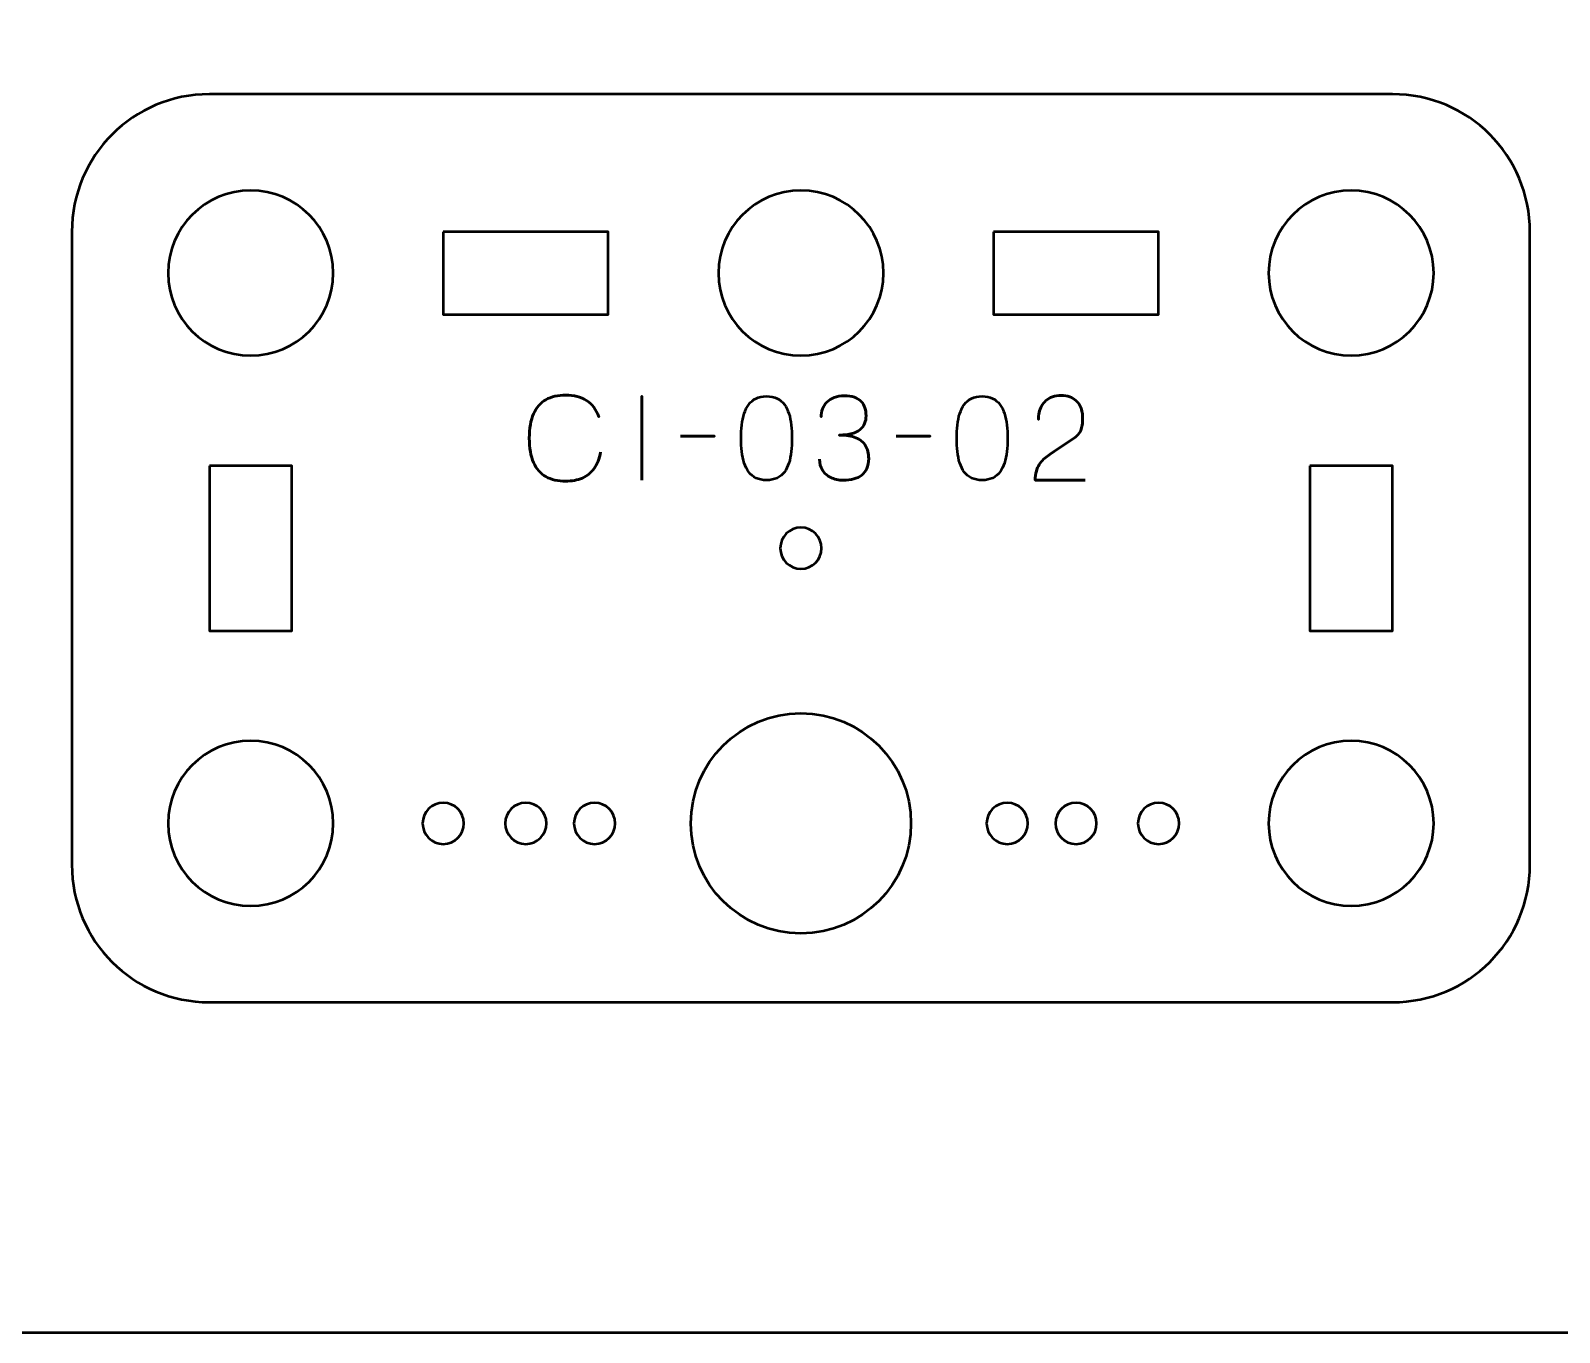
# Model space of a CAD drawing. Header units: centimetres. Extents: x -21 to 0, y -29.7 to 0.
# Drawn here: x -11.5 to -5.94, y -29.7 to -24.97 of the extents above; entities that cross this region are included whole.
import ezdxf

# ---------------------------------------------------------------- set-up
doc = ezdxf.new("R2010")
doc.units = ezdxf.units.CM
doc.header["$MEASUREMENT"] = 0
doc.layers.add('Layer 1', color=7, linetype='Continuous')

msp = doc.modelspace()

# ---------------------------------------------------------------- linework, layer by layer
at = {"layer": 'Layer 1', "color": 250, "lineweight": 53}
msp.add_ellipse((-8.7, -27.85), major_axis=(0, 0.4), ratio=1, dxfattribs=at)
at = {"layer": 'Layer 1', "color": 22, "lineweight": 53}
msp.add_open_spline([(-21.00003, -29.19995), (-21.00003, -29.19995), (-21.00003, -0.49992), (-21.00003, -0.49992), (-21.00003, -0.49992), (-21.00003, -0.22295), (-20.77694, 0.00004), (-20.49994, 0.00004), (-20.49994, 0.00004), (-20.49994, 0.00004), (-0.50008, 0.00004), (-0.50008, 0.00004), (-0.50008, 0.00004), (-0.22294, 0.00004), (0.00002, -0.22295), (0.00002, -0.49992), (0.00002, -0.49992), (0.00002, -0.49992), (0.00002, -29.19995), (0.00002, -29.19995), (0.00002, -29.19995), (0.00002, -29.47695), (-0.22294, -29.70004), (-0.50008, -29.70004), (-0.50008, -29.70004), (-0.50008, -29.70004), (-20.49994, -29.70004), (-20.49994, -29.70004), (-20.49994, -29.70004), (-20.77694, -29.70004), (-21.00003, -29.47695), (-21.00003, -29.19995)], degree=3, knots=[0, 0, 0, 0, 0.125, 0.125, 0.125, 0.125, 0.25, 0.25, 0.25, 0.25, 0.375, 0.375, 0.375, 0.375, 0.5, 0.5, 0.5, 0.5, 0.625, 0.625, 0.625, 0.625, 0.75, 0.75, 0.75, 0.75, 0.875, 0.875, 0.875, 0.875, 1, 1, 1, 1], dxfattribs=at)
at = {"layer": 'Layer 1', "color": 2, "lineweight": 53}
msp.add_open_spline([(-10.84994, -25.19997), (-10.84994, -25.19997), (-6.55007, -25.19997), (-6.55007, -25.19997), (-6.55007, -25.19997), (-6.27293, -25.19997), (-6.04997, -25.42306), (-6.04997, -25.70006), (-6.04997, -25.70006), (-6.04997, -25.70006), (-6.04997, -27.99993), (-6.04997, -27.99993), (-6.04997, -27.99993), (-6.04997, -28.27707), (-6.27293, -28.50003), (-6.55007, -28.50003), (-6.55007, -28.50003), (-6.55007, -28.50003), (-10.84994, -28.50003), (-10.84994, -28.50003), (-10.84994, -28.50003), (-11.12694, -28.50003), (-11.35003, -28.27707), (-11.35003, -27.99993), (-11.35003, -27.99993), (-11.35003, -27.99993), (-11.35003, -25.70006), (-11.35003, -25.70006), (-11.35003, -25.70006), (-11.35003, -25.42306), (-11.12694, -25.19997), (-10.84994, -25.19997)], degree=3, knots=[0, 0, 0, 0, 0.125, 0.125, 0.125, 0.125, 0.25, 0.25, 0.25, 0.25, 0.375, 0.375, 0.375, 0.375, 0.5, 0.5, 0.5, 0.5, 0.625, 0.625, 0.625, 0.625, 0.75, 0.75, 0.75, 0.75, 0.875, 0.875, 0.875, 0.875, 1, 1, 1, 1], dxfattribs=at)
at = {"layer": 'Layer 1', "lineweight": 53}
for points in [[(-10.4, -25.85), (-10.4, -26.01577), (-10.53423, -26.15), (-10.70001, -26.15), (-10.70001, -26.15), (-10.86567, -26.15), (-11.00001, -26.01577), (-11.00001, -25.85), (-11.00001, -25.85), (-11.00001, -25.68433), (-10.86567, -25.54999), (-10.70001, -25.54999), (-10.70001, -25.54999), (-10.53423, -25.54999), (-10.4, -25.68433), (-10.4, -25.85)], [(-8.39993, -25.85), (-8.39993, -26.01577), (-8.5343, -26.15), (-8.69993, -26.15), (-8.69993, -26.15), (-8.8657, -26.15), (-8.99993, -26.01577), (-8.99993, -25.85), (-8.99993, -25.85), (-8.99993, -25.68433), (-8.8657, -25.54999), (-8.69993, -25.54999), (-8.69993, -25.54999), (-8.5343, -25.54999), (-8.39993, -25.68433), (-8.39993, -25.85)], [(-6.4, -25.85), (-6.4, -26.01577), (-6.53433, -26.15), (-6.7, -26.15), (-6.7, -26.15), (-6.86563, -26.15), (-7, -26.01577), (-7, -25.85), (-7, -25.85), (-7, -25.68433), (-6.86563, -25.54999), (-6.7, -25.54999), (-6.7, -25.54999), (-6.53433, -25.54999), (-6.4, -25.68433), (-6.4, -25.85)], [(-9.99999, -25.70006), (-9.99999, -25.70006), (-9.39998, -25.70006), (-9.39998, -25.70006), (-9.39998, -25.70006), (-9.39998, -25.70006), (-9.39998, -26.00007), (-9.39998, -26.00007), (-9.39998, -26.00007), (-9.39998, -26.00007), (-9.99999, -26.00007), (-9.99999, -26.00007), (-9.99999, -26.00007), (-9.99999, -26.00007), (-9.99999, -25.70006), (-9.99999, -25.70006)], [(-8.00002, -25.70006), (-8.00002, -25.70006), (-7.40002, -25.70006), (-7.40002, -25.70006), (-7.40002, -25.70006), (-7.40002, -25.70006), (-7.40002, -26.00007), (-7.40002, -26.00007), (-7.40002, -26.00007), (-7.40002, -26.00007), (-8.00002, -26.00007), (-8.00002, -26.00007), (-8.00002, -26.00007), (-8.00002, -26.00007), (-8.00002, -25.70006), (-8.00002, -25.70006)], [(-10.84994, -26.55001), (-10.84994, -26.55001), (-10.54993, -26.55001), (-10.54993, -26.55001), (-10.54993, -26.55001), (-10.54993, -26.55001), (-10.54993, -27.15002), (-10.54993, -27.15002), (-10.54993, -27.15002), (-10.54993, -27.15002), (-10.84994, -27.15002), (-10.84994, -27.15002), (-10.84994, -27.15002), (-10.84994, -27.15002), (-10.84994, -26.55001), (-10.84994, -26.55001)], [(-6.85007, -26.55001), (-6.85007, -26.55001), (-6.55007, -26.55001), (-6.55007, -26.55001), (-6.55007, -26.55001), (-6.55007, -26.55001), (-6.55007, -27.15002), (-6.55007, -27.15002), (-6.55007, -27.15002), (-6.55007, -27.15002), (-6.85007, -27.15002), (-6.85007, -27.15002), (-6.85007, -27.15002), (-6.85007, -27.15002), (-6.85007, -26.55001), (-6.85007, -26.55001)], [(-10.4, -27.85007), (-10.4, -28.0157), (-10.53423, -28.15007), (-10.70001, -28.15007), (-10.70001, -28.15007), (-10.86567, -28.15007), (-11.00001, -28.0157), (-11.00001, -27.85007), (-11.00001, -27.85007), (-11.00001, -27.6843), (-10.86567, -27.55007), (-10.70001, -27.55007), (-10.70001, -27.55007), (-10.53423, -27.55007), (-10.4, -27.6843), (-10.4, -27.85007)], [(-6.4, -27.85007), (-6.4, -28.0157), (-6.53433, -28.15007), (-6.7, -28.15007), (-6.7, -28.15007), (-6.86563, -28.15007), (-7, -28.0157), (-7, -27.85007), (-7, -27.85007), (-7, -27.6843), (-6.86563, -27.55007), (-6.7, -27.55007), (-6.7, -27.55007), (-6.53433, -27.55007), (-6.4, -27.6843), (-6.4, -27.85007)]]:
    msp.add_open_spline(points, degree=3, knots=[0, 0, 0, 0, 0.25, 0.25, 0.25, 0.25, 0.5, 0.5, 0.5, 0.5, 0.75, 0.75, 0.75, 0.75, 1, 1, 1, 1], dxfattribs=at)
at = {"layer": 'Layer 1', "color": 30, "lineweight": 53}
for points, knots in [([(-9.42816, -26.50037), (-9.43268, -26.52457), (-9.44058, -26.54454), (-9.45166, -26.5602), (-9.45166, -26.5602), (-9.4628, -26.5758), (-9.47706, -26.58737), (-9.49441, -26.59492), (-9.49441, -26.59492), (-9.5117, -26.60247), (-9.53202, -26.60628), (-9.55516, -26.60621), (-9.55516, -26.60621), (-9.58331, -26.60628), (-9.60723, -26.60084), (-9.62685, -26.58977), (-9.62685, -26.58977), (-9.64646, -26.57876), (-9.66142, -26.56176), (-9.67172, -26.53869), (-9.67172, -26.53869), (-9.68202, -26.51561), (-9.68717, -26.48605), (-9.68724, -26.45), (-9.68724, -26.45), (-9.68717, -26.41409), (-9.68202, -26.38459), (-9.67172, -26.36152), (-9.67172, -26.36152), (-9.66142, -26.33845), (-9.64646, -26.32138), (-9.62685, -26.3103), (-9.62685, -26.3103), (-9.60723, -26.29922), (-9.58331, -26.29372), (-9.55516, -26.29379), (-9.55516, -26.29379), (-9.52503, -26.29372), (-9.49978, -26.30014), (-9.47946, -26.31305), (-9.47946, -26.31305), (-9.45921, -26.32596), (-9.44432, -26.34593), (-9.43494, -26.37295), (-9.43494, -26.37295), (-9.44432, -26.34593), (-9.45921, -26.32596), (-9.47946, -26.31305), (-9.47946, -26.31305), (-9.49978, -26.30014), (-9.52503, -26.29372), (-9.55516, -26.29379), (-9.55516, -26.29379), (-9.58331, -26.29372), (-9.60723, -26.29922), (-9.62685, -26.3103), (-9.62685, -26.3103), (-9.64646, -26.32138), (-9.66142, -26.33845), (-9.67172, -26.36152), (-9.67172, -26.36152), (-9.68202, -26.38459), (-9.68717, -26.41409), (-9.68724, -26.45), (-9.68724, -26.45), (-9.68717, -26.48605), (-9.68202, -26.51561), (-9.67172, -26.53869), (-9.67172, -26.53869), (-9.66142, -26.56176), (-9.64646, -26.57876), (-9.62685, -26.58977), (-9.62685, -26.58977), (-9.60723, -26.60084), (-9.58331, -26.60628), (-9.55516, -26.60621), (-9.55516, -26.60621), (-9.53202, -26.60628), (-9.5117, -26.60247), (-9.49441, -26.59492), (-9.49441, -26.59492), (-9.47706, -26.58737), (-9.4628, -26.5758), (-9.45166, -26.5602), (-9.45166, -26.5602), (-9.44058, -26.54454), (-9.43268, -26.52457), (-9.42816, -26.50037)], [0, 0, 0, 0, 0.0454545, 0.0454545, 0.0454545, 0.0454545, 0.0909091, 0.0909091, 0.0909091, 0.0909091, 0.1363636, 0.1363636, 0.1363636, 0.1363636, 0.1818182, 0.1818182, 0.1818182, 0.1818182, 0.2272727, 0.2272727, 0.2272727, 0.2272727, 0.2727273, 0.2727273, 0.2727273, 0.2727273, 0.3181818, 0.3181818, 0.3181818, 0.3181818, 0.3636364, 0.3636364, 0.3636364, 0.3636364, 0.4090909, 0.4090909, 0.4090909, 0.4090909, 0.4545455, 0.4545455, 0.4545455, 0.4545455, 0.5, 0.5, 0.5, 0.5, 0.5454545, 0.5454545, 0.5454545, 0.5454545, 0.5909091, 0.5909091, 0.5909091, 0.5909091, 0.6363636, 0.6363636, 0.6363636, 0.6363636, 0.6818182, 0.6818182, 0.6818182, 0.6818182, 0.7272727, 0.7272727, 0.7272727, 0.7272727, 0.7727273, 0.7727273, 0.7727273, 0.7727273, 0.8181818, 0.8181818, 0.8181818, 0.8181818, 0.8636364, 0.8636364, 0.8636364, 0.8636364, 0.9090909, 0.9090909, 0.9090909, 0.9090909, 0.9545455, 0.9545455, 0.9545455, 0.9545455, 1, 1, 1, 1]), ([(-9.2783, -26.60282), (-9.2783, -26.60282), (-9.2783, -26.2976), (-9.2783, -26.2976), (-9.2783, -26.2976), (-9.2783, -26.2976), (-9.2783, -26.60282), (-9.2783, -26.60282)], [0, 0, 0, 0, 0.5, 0.5, 0.5, 0.5, 1, 1, 1, 1]), ([(-8.82491, -26.60282), (-8.8101, -26.60275), (-8.79733, -26.60014), (-8.78667, -26.59506), (-8.78667, -26.59506), (-8.77609, -26.58998), (-8.76727, -26.58271), (-8.76022, -26.57347), (-8.76022, -26.57347), (-8.75323, -26.56416), (-8.74773, -26.55315), (-8.74364, -26.54045), (-8.74364, -26.54045), (-8.73961, -26.52775), (-8.73672, -26.51385), (-8.7351, -26.49861), (-8.7351, -26.49861), (-8.7334, -26.48337), (-8.73256, -26.46735), (-8.73263, -26.45042), (-8.73263, -26.45042), (-8.73256, -26.43356), (-8.7334, -26.41754), (-8.7351, -26.40237), (-8.7351, -26.40237), (-8.73672, -26.3872), (-8.73961, -26.37323), (-8.74364, -26.36053), (-8.74364, -26.36053), (-8.74773, -26.3479), (-8.75323, -26.3369), (-8.76022, -26.32751), (-8.76022, -26.32751), (-8.76727, -26.3182), (-8.77609, -26.31093), (-8.78667, -26.30585), (-8.78667, -26.30585), (-8.79733, -26.3007), (-8.8101, -26.29809), (-8.82491, -26.29802), (-8.82491, -26.29802), (-8.83973, -26.29809), (-8.8525, -26.3007), (-8.86316, -26.30585), (-8.86316, -26.30585), (-8.87374, -26.31093), (-8.88256, -26.3182), (-8.88961, -26.32751), (-8.88961, -26.32751), (-8.8966, -26.3369), (-8.9021, -26.3479), (-8.90619, -26.36053), (-8.90619, -26.36053), (-8.91022, -26.37323), (-8.91311, -26.3872), (-8.91473, -26.40237), (-8.91473, -26.40237), (-8.91642, -26.41754), (-8.91727, -26.43356), (-8.9172, -26.45042), (-8.9172, -26.45042), (-8.91727, -26.46735), (-8.91642, -26.48337), (-8.91473, -26.49861), (-8.91473, -26.49861), (-8.91311, -26.51385), (-8.91022, -26.52775), (-8.90619, -26.54045), (-8.90619, -26.54045), (-8.9021, -26.55315), (-8.8966, -26.56416), (-8.88961, -26.57347), (-8.88961, -26.57347), (-8.88256, -26.58271), (-8.87374, -26.58998), (-8.86316, -26.59506), (-8.86316, -26.59506), (-8.8525, -26.60014), (-8.83973, -26.60275), (-8.82491, -26.60282)], [0, 0, 0, 0, 0.05, 0.05, 0.05, 0.05, 0.1, 0.1, 0.1, 0.1, 0.15, 0.15, 0.15, 0.15, 0.2, 0.2, 0.2, 0.2, 0.25, 0.25, 0.25, 0.25, 0.3, 0.3, 0.3, 0.3, 0.35, 0.35, 0.35, 0.35, 0.4, 0.4, 0.4, 0.4, 0.45, 0.45, 0.45, 0.45, 0.5, 0.5, 0.5, 0.5, 0.55, 0.55, 0.55, 0.55, 0.6, 0.6, 0.6, 0.6, 0.65, 0.65, 0.65, 0.65, 0.7, 0.7, 0.7, 0.7, 0.75, 0.75, 0.75, 0.75, 0.8, 0.8, 0.8, 0.8, 0.85, 0.85, 0.85, 0.85, 0.9, 0.9, 0.9, 0.9, 0.95, 0.95, 0.95, 0.95, 1, 1, 1, 1]), ([(-8.82491, -26.60282), (-8.8101, -26.60275), (-8.79733, -26.60014), (-8.78667, -26.59506), (-8.78667, -26.59506), (-8.77609, -26.58998), (-8.76727, -26.58271), (-8.76022, -26.57347), (-8.76022, -26.57347), (-8.75323, -26.56416), (-8.74773, -26.55315), (-8.74364, -26.54045), (-8.74364, -26.54045), (-8.73961, -26.52775), (-8.73672, -26.51385), (-8.7351, -26.49861), (-8.7351, -26.49861), (-8.7334, -26.48337), (-8.73256, -26.46735), (-8.73263, -26.45042), (-8.73263, -26.45042), (-8.73256, -26.43356), (-8.7334, -26.41754), (-8.7351, -26.40237), (-8.7351, -26.40237), (-8.73672, -26.3872), (-8.73961, -26.37323), (-8.74364, -26.36053), (-8.74364, -26.36053), (-8.74773, -26.3479), (-8.75323, -26.3369), (-8.76022, -26.32751), (-8.76022, -26.32751), (-8.76727, -26.3182), (-8.77609, -26.31093), (-8.78667, -26.30585), (-8.78667, -26.30585), (-8.79733, -26.3007), (-8.8101, -26.29809), (-8.82491, -26.29802), (-8.82491, -26.29802), (-8.83973, -26.29809), (-8.8525, -26.3007), (-8.86316, -26.30585), (-8.86316, -26.30585), (-8.87374, -26.31093), (-8.88256, -26.3182), (-8.88961, -26.32751), (-8.88961, -26.32751), (-8.8966, -26.3369), (-8.9021, -26.3479), (-8.90619, -26.36053), (-8.90619, -26.36053), (-8.91022, -26.37323), (-8.91311, -26.3872), (-8.91473, -26.40237), (-8.91473, -26.40237), (-8.91642, -26.41754), (-8.91727, -26.43356), (-8.9172, -26.45042), (-8.9172, -26.45042), (-8.91727, -26.46735), (-8.91642, -26.48337), (-8.91473, -26.49861), (-8.91473, -26.49861), (-8.91311, -26.51385), (-8.91022, -26.52775), (-8.90619, -26.54045), (-8.90619, -26.54045), (-8.9021, -26.55315), (-8.8966, -26.56416), (-8.88961, -26.57347), (-8.88961, -26.57347), (-8.88256, -26.58271), (-8.87374, -26.58998), (-8.86316, -26.59506), (-8.86316, -26.59506), (-8.8525, -26.60014), (-8.83973, -26.60275), (-8.82491, -26.60282)], [0, 0, 0, 0, 0.05, 0.05, 0.05, 0.05, 0.1, 0.1, 0.1, 0.1, 0.15, 0.15, 0.15, 0.15, 0.2, 0.2, 0.2, 0.2, 0.25, 0.25, 0.25, 0.25, 0.3, 0.3, 0.3, 0.3, 0.35, 0.35, 0.35, 0.35, 0.4, 0.4, 0.4, 0.4, 0.45, 0.45, 0.45, 0.45, 0.5, 0.5, 0.5, 0.5, 0.55, 0.55, 0.55, 0.55, 0.6, 0.6, 0.6, 0.6, 0.65, 0.65, 0.65, 0.65, 0.7, 0.7, 0.7, 0.7, 0.75, 0.75, 0.75, 0.75, 0.8, 0.8, 0.8, 0.8, 0.85, 0.85, 0.85, 0.85, 0.9, 0.9, 0.9, 0.9, 0.95, 0.95, 0.95, 0.95, 1, 1, 1, 1]), ([(-8.6323, -26.5262), (-8.63223, -26.54144), (-8.6287, -26.5547), (-8.62172, -26.5662), (-8.62172, -26.5662), (-8.61473, -26.57763), (-8.60478, -26.58659), (-8.5918, -26.59301), (-8.5918, -26.59301), (-8.57882, -26.59943), (-8.56323, -26.60268), (-8.54509, -26.60282), (-8.54509, -26.60282), (-8.53148, -26.60282), (-8.51913, -26.60141), (-8.50791, -26.59845), (-8.50791, -26.59845), (-8.49676, -26.59548), (-8.48717, -26.5909), (-8.47905, -26.58462), (-8.47905, -26.58462), (-8.47094, -26.57834), (-8.46473, -26.57022), (-8.46029, -26.56035), (-8.46029, -26.56035), (-8.45591, -26.5504), (-8.45373, -26.53847), (-8.45366, -26.5245), (-8.45366, -26.5245), (-8.45358, -26.50588), (-8.45739, -26.49014), (-8.46494, -26.47737), (-8.46494, -26.47737), (-8.47249, -26.4646), (-8.48421, -26.45501), (-8.49994, -26.44845), (-8.49994, -26.44845), (-8.51567, -26.44188), (-8.53585, -26.43857), (-8.56033, -26.43857), (-8.56033, -26.43857), (-8.54206, -26.43864), (-8.52675, -26.43695), (-8.51426, -26.43349), (-8.51426, -26.43349), (-8.50184, -26.43003), (-8.4919, -26.42516), (-8.48442, -26.41881), (-8.48442, -26.41881), (-8.47694, -26.41253), (-8.47151, -26.40505), (-8.46826, -26.39645), (-8.46826, -26.39645), (-8.46494, -26.38791), (-8.46332, -26.37853), (-8.46339, -26.3683), (-8.46339, -26.3683), (-8.46332, -26.35806), (-8.46473, -26.34861), (-8.46755, -26.33986), (-8.46755, -26.33986), (-8.47031, -26.33111), (-8.47482, -26.32342), (-8.48096, -26.31686), (-8.48096, -26.31686), (-8.4871, -26.3103), (-8.49521, -26.30515), (-8.50516, -26.30148), (-8.50516, -26.30148), (-8.51518, -26.29781), (-8.52739, -26.29598), (-8.54171, -26.29591), (-8.54171, -26.29591), (-8.55596, -26.29598), (-8.56845, -26.29809), (-8.57903, -26.30219), (-8.57903, -26.30219), (-8.58969, -26.30628), (-8.59843, -26.31185), (-8.60549, -26.31898), (-8.60549, -26.31898), (-8.61247, -26.3261), (-8.6177, -26.33422), (-8.62115, -26.34339), (-8.62115, -26.34339), (-8.62468, -26.35256), (-8.62637, -26.3623), (-8.62637, -26.37253), (-8.62637, -26.37253), (-8.62637, -26.3623), (-8.62468, -26.35256), (-8.62115, -26.34339), (-8.62115, -26.34339), (-8.6177, -26.33422), (-8.61247, -26.3261), (-8.60549, -26.31898), (-8.60549, -26.31898), (-8.59843, -26.31185), (-8.58969, -26.30628), (-8.57903, -26.30219), (-8.57903, -26.30219), (-8.56845, -26.29809), (-8.55596, -26.29598), (-8.54171, -26.29591), (-8.54171, -26.29591), (-8.52739, -26.29598), (-8.51518, -26.29781), (-8.50516, -26.30148), (-8.50516, -26.30148), (-8.49521, -26.30515), (-8.4871, -26.3103), (-8.48096, -26.31686), (-8.48096, -26.31686), (-8.47482, -26.32342), (-8.47031, -26.33111), (-8.46755, -26.33986), (-8.46755, -26.33986), (-8.46473, -26.34861), (-8.46332, -26.35806), (-8.46339, -26.3683), (-8.46339, -26.3683), (-8.46332, -26.37853), (-8.46494, -26.38791), (-8.46826, -26.39645), (-8.46826, -26.39645), (-8.47151, -26.40505), (-8.47694, -26.41253), (-8.48442, -26.41881), (-8.48442, -26.41881), (-8.4919, -26.42516), (-8.50184, -26.43003), (-8.51426, -26.43349), (-8.51426, -26.43349), (-8.52675, -26.43695), (-8.54206, -26.43864), (-8.56033, -26.43857), (-8.56033, -26.43857), (-8.53585, -26.43857), (-8.51567, -26.44188), (-8.49994, -26.44845), (-8.49994, -26.44845), (-8.48421, -26.45501), (-8.47249, -26.4646), (-8.46494, -26.47737), (-8.46494, -26.47737), (-8.45739, -26.49014), (-8.45358, -26.50588), (-8.45366, -26.5245), (-8.45366, -26.5245), (-8.45373, -26.53847), (-8.45591, -26.5504), (-8.46029, -26.56035), (-8.46029, -26.56035), (-8.46473, -26.57022), (-8.47094, -26.57834), (-8.47905, -26.58462), (-8.47905, -26.58462), (-8.48717, -26.5909), (-8.49676, -26.59548), (-8.50791, -26.59845), (-8.50791, -26.59845), (-8.51913, -26.60141), (-8.53148, -26.60282), (-8.54509, -26.60282), (-8.54509, -26.60282), (-8.56323, -26.60268), (-8.57882, -26.59943), (-8.5918, -26.59301), (-8.5918, -26.59301), (-8.60478, -26.58659), (-8.61473, -26.57763), (-8.62172, -26.5662), (-8.62172, -26.5662), (-8.6287, -26.5547), (-8.63223, -26.54144), (-8.6323, -26.5262)], [0, 0, 0, 0, 0.0227273, 0.0227273, 0.0227273, 0.0227273, 0.0454545, 0.0454545, 0.0454545, 0.0454545, 0.0681818, 0.0681818, 0.0681818, 0.0681818, 0.0909091, 0.0909091, 0.0909091, 0.0909091, 0.1136364, 0.1136364, 0.1136364, 0.1136364, 0.1363636, 0.1363636, 0.1363636, 0.1363636, 0.1590909, 0.1590909, 0.1590909, 0.1590909, 0.1818182, 0.1818182, 0.1818182, 0.1818182, 0.2045455, 0.2045455, 0.2045455, 0.2045455, 0.2272727, 0.2272727, 0.2272727, 0.2272727, 0.25, 0.25, 0.25, 0.25, 0.2727273, 0.2727273, 0.2727273, 0.2727273, 0.2954545, 0.2954545, 0.2954545, 0.2954545, 0.3181818, 0.3181818, 0.3181818, 0.3181818, 0.3409091, 0.3409091, 0.3409091, 0.3409091, 0.3636364, 0.3636364, 0.3636364, 0.3636364, 0.3863636, 0.3863636, 0.3863636, 0.3863636, 0.4090909, 0.4090909, 0.4090909, 0.4090909, 0.4318182, 0.4318182, 0.4318182, 0.4318182, 0.4545455, 0.4545455, 0.4545455, 0.4545455, 0.4772727, 0.4772727, 0.4772727, 0.4772727, 0.5, 0.5, 0.5, 0.5, 0.5227273, 0.5227273, 0.5227273, 0.5227273, 0.5454545, 0.5454545, 0.5454545, 0.5454545, 0.5681818, 0.5681818, 0.5681818, 0.5681818, 0.5909091, 0.5909091, 0.5909091, 0.5909091, 0.6136364, 0.6136364, 0.6136364, 0.6136364, 0.6363636, 0.6363636, 0.6363636, 0.6363636, 0.6590909, 0.6590909, 0.6590909, 0.6590909, 0.6818182, 0.6818182, 0.6818182, 0.6818182, 0.7045455, 0.7045455, 0.7045455, 0.7045455, 0.7272727, 0.7272727, 0.7272727, 0.7272727, 0.75, 0.75, 0.75, 0.75, 0.7727273, 0.7727273, 0.7727273, 0.7727273, 0.7954545, 0.7954545, 0.7954545, 0.7954545, 0.8181818, 0.8181818, 0.8181818, 0.8181818, 0.8409091, 0.8409091, 0.8409091, 0.8409091, 0.8636364, 0.8636364, 0.8636364, 0.8636364, 0.8863636, 0.8863636, 0.8863636, 0.8863636, 0.9090909, 0.9090909, 0.9090909, 0.9090909, 0.9318182, 0.9318182, 0.9318182, 0.9318182, 0.9545455, 0.9545455, 0.9545455, 0.9545455, 0.9772727, 0.9772727, 0.9772727, 0.9772727, 1, 1, 1, 1]), ([(-8.04133, -26.60282), (-8.02652, -26.60275), (-8.01375, -26.60014), (-8.00309, -26.59506), (-8.00309, -26.59506), (-7.99251, -26.58998), (-7.98369, -26.58271), (-7.97664, -26.57347), (-7.97664, -26.57347), (-7.96965, -26.56416), (-7.96415, -26.55315), (-7.96006, -26.54045), (-7.96006, -26.54045), (-7.95603, -26.52775), (-7.95314, -26.51385), (-7.95152, -26.49861), (-7.95152, -26.49861), (-7.94982, -26.48337), (-7.94898, -26.46735), (-7.94905, -26.45042), (-7.94905, -26.45042), (-7.94898, -26.43356), (-7.94982, -26.41754), (-7.95152, -26.40237), (-7.95152, -26.40237), (-7.95314, -26.3872), (-7.95603, -26.37323), (-7.96006, -26.36053), (-7.96006, -26.36053), (-7.96415, -26.3479), (-7.96965, -26.3369), (-7.97664, -26.32751), (-7.97664, -26.32751), (-7.98369, -26.3182), (-7.99251, -26.31093), (-8.00309, -26.30585), (-8.00309, -26.30585), (-8.01375, -26.3007), (-8.02652, -26.29809), (-8.04133, -26.29802), (-8.04133, -26.29802), (-8.05615, -26.29809), (-8.06892, -26.3007), (-8.07958, -26.30585), (-8.07958, -26.30585), (-8.09016, -26.31093), (-8.09898, -26.3182), (-8.10603, -26.32751), (-8.10603, -26.32751), (-8.11302, -26.3369), (-8.11852, -26.3479), (-8.12261, -26.36053), (-8.12261, -26.36053), (-8.12664, -26.37323), (-8.12953, -26.3872), (-8.13115, -26.40237), (-8.13115, -26.40237), (-8.13284, -26.41754), (-8.13369, -26.43356), (-8.13362, -26.45042), (-8.13362, -26.45042), (-8.13369, -26.46735), (-8.13284, -26.48337), (-8.13115, -26.49861), (-8.13115, -26.49861), (-8.12953, -26.51385), (-8.12664, -26.52775), (-8.12261, -26.54045), (-8.12261, -26.54045), (-8.11852, -26.55315), (-8.11302, -26.56416), (-8.10603, -26.57347), (-8.10603, -26.57347), (-8.09898, -26.58271), (-8.09016, -26.58998), (-8.07958, -26.59506), (-8.07958, -26.59506), (-8.06892, -26.60014), (-8.05615, -26.60275), (-8.04133, -26.60282)], [0, 0, 0, 0, 0.05, 0.05, 0.05, 0.05, 0.1, 0.1, 0.1, 0.1, 0.15, 0.15, 0.15, 0.15, 0.2, 0.2, 0.2, 0.2, 0.25, 0.25, 0.25, 0.25, 0.3, 0.3, 0.3, 0.3, 0.35, 0.35, 0.35, 0.35, 0.4, 0.4, 0.4, 0.4, 0.45, 0.45, 0.45, 0.45, 0.5, 0.5, 0.5, 0.5, 0.55, 0.55, 0.55, 0.55, 0.6, 0.6, 0.6, 0.6, 0.65, 0.65, 0.65, 0.65, 0.7, 0.7, 0.7, 0.7, 0.75, 0.75, 0.75, 0.75, 0.8, 0.8, 0.8, 0.8, 0.85, 0.85, 0.85, 0.85, 0.9, 0.9, 0.9, 0.9, 0.95, 0.95, 0.95, 0.95, 1, 1, 1, 1]), ([(-8.04133, -26.60282), (-8.02652, -26.60275), (-8.01375, -26.60014), (-8.00309, -26.59506), (-8.00309, -26.59506), (-7.99251, -26.58998), (-7.98369, -26.58271), (-7.97664, -26.57347), (-7.97664, -26.57347), (-7.96965, -26.56416), (-7.96415, -26.55315), (-7.96006, -26.54045), (-7.96006, -26.54045), (-7.95603, -26.52775), (-7.95314, -26.51385), (-7.95152, -26.49861), (-7.95152, -26.49861), (-7.94982, -26.48337), (-7.94898, -26.46735), (-7.94905, -26.45042), (-7.94905, -26.45042), (-7.94898, -26.43356), (-7.94982, -26.41754), (-7.95152, -26.40237), (-7.95152, -26.40237), (-7.95314, -26.3872), (-7.95603, -26.37323), (-7.96006, -26.36053), (-7.96006, -26.36053), (-7.96415, -26.3479), (-7.96965, -26.3369), (-7.97664, -26.32751), (-7.97664, -26.32751), (-7.98369, -26.3182), (-7.99251, -26.31093), (-8.00309, -26.30585), (-8.00309, -26.30585), (-8.01375, -26.3007), (-8.02652, -26.29809), (-8.04133, -26.29802), (-8.04133, -26.29802), (-8.05615, -26.29809), (-8.06892, -26.3007), (-8.07958, -26.30585), (-8.07958, -26.30585), (-8.09016, -26.31093), (-8.09898, -26.3182), (-8.10603, -26.32751), (-8.10603, -26.32751), (-8.11302, -26.3369), (-8.11852, -26.3479), (-8.12261, -26.36053), (-8.12261, -26.36053), (-8.12664, -26.37323), (-8.12953, -26.3872), (-8.13115, -26.40237), (-8.13115, -26.40237), (-8.13284, -26.41754), (-8.13369, -26.43356), (-8.13362, -26.45042), (-8.13362, -26.45042), (-8.13369, -26.46735), (-8.13284, -26.48337), (-8.13115, -26.49861), (-8.13115, -26.49861), (-8.12953, -26.51385), (-8.12664, -26.52775), (-8.12261, -26.54045), (-8.12261, -26.54045), (-8.11852, -26.55315), (-8.11302, -26.56416), (-8.10603, -26.57347), (-8.10603, -26.57347), (-8.09898, -26.58271), (-8.09016, -26.58998), (-8.07958, -26.59506), (-8.07958, -26.59506), (-8.06892, -26.60014), (-8.05615, -26.60275), (-8.04133, -26.60282)], [0, 0, 0, 0, 0.05, 0.05, 0.05, 0.05, 0.1, 0.1, 0.1, 0.1, 0.15, 0.15, 0.15, 0.15, 0.2, 0.2, 0.2, 0.2, 0.25, 0.25, 0.25, 0.25, 0.3, 0.3, 0.3, 0.3, 0.35, 0.35, 0.35, 0.35, 0.4, 0.4, 0.4, 0.4, 0.45, 0.45, 0.45, 0.45, 0.5, 0.5, 0.5, 0.5, 0.55, 0.55, 0.55, 0.55, 0.6, 0.6, 0.6, 0.6, 0.65, 0.65, 0.65, 0.65, 0.7, 0.7, 0.7, 0.7, 0.75, 0.75, 0.75, 0.75, 0.8, 0.8, 0.8, 0.8, 0.85, 0.85, 0.85, 0.85, 0.9, 0.9, 0.9, 0.9, 0.95, 0.95, 0.95, 0.95, 1, 1, 1, 1]), ([(-7.66711, -26.60282), (-7.66711, -26.60282), (-7.84872, -26.60282), (-7.84872, -26.60282), (-7.84872, -26.60282), (-7.84837, -26.59054), (-7.84682, -26.57968), (-7.8442, -26.57036), (-7.8442, -26.57036), (-7.84152, -26.56105), (-7.83793, -26.55287), (-7.83348, -26.54581), (-7.83348, -26.54581), (-7.82896, -26.53876), (-7.82381, -26.53248), (-7.81796, -26.52697), (-7.81796, -26.52697), (-7.8121, -26.5214), (-7.80582, -26.51632), (-7.79905, -26.51152), (-7.79905, -26.51152), (-7.79228, -26.50679), (-7.78529, -26.50207), (-7.77802, -26.49741), (-7.77802, -26.49741), (-7.77802, -26.49741), (-7.70563, -26.44915), (-7.70563, -26.44915), (-7.70563, -26.44915), (-7.69823, -26.44393), (-7.69244, -26.43822), (-7.68835, -26.43208), (-7.68835, -26.43208), (-7.68419, -26.42594), (-7.68129, -26.41945), (-7.67953, -26.4126), (-7.67953, -26.4126), (-7.67784, -26.40583), (-7.67678, -26.39885), (-7.67643, -26.39179), (-7.67643, -26.39179), (-7.67607, -26.38466), (-7.67593, -26.37754), (-7.676, -26.37041), (-7.676, -26.37041), (-7.676, -26.36456), (-7.67678, -26.35828), (-7.67833, -26.3515), (-7.67833, -26.3515), (-7.67995, -26.3448), (-7.68249, -26.3381), (-7.68609, -26.33147), (-7.68609, -26.33147), (-7.68969, -26.32483), (-7.69449, -26.31877), (-7.70048, -26.31326), (-7.70048, -26.31326), (-7.70648, -26.30783), (-7.71389, -26.30346), (-7.72271, -26.30014), (-7.72271, -26.30014), (-7.73153, -26.29682), (-7.7419, -26.29513), (-7.75389, -26.29506), (-7.75389, -26.29506), (-7.76596, -26.29513), (-7.77661, -26.29682), (-7.78579, -26.30007), (-7.78579, -26.30007), (-7.79496, -26.30331), (-7.80279, -26.30783), (-7.80928, -26.31354), (-7.80928, -26.31354), (-7.81577, -26.31926), (-7.82099, -26.32589), (-7.82508, -26.3333), (-7.82508, -26.3333), (-7.82918, -26.34071), (-7.83214, -26.34861), (-7.83404, -26.35694), (-7.83404, -26.35694), (-7.83595, -26.36526), (-7.83687, -26.37373), (-7.83687, -26.38227), (-7.83687, -26.38227), (-7.83687, -26.37373), (-7.83595, -26.36526), (-7.83404, -26.35694), (-7.83404, -26.35694), (-7.83214, -26.34861), (-7.82918, -26.34071), (-7.82508, -26.3333), (-7.82508, -26.3333), (-7.82099, -26.32589), (-7.81577, -26.31926), (-7.80928, -26.31354), (-7.80928, -26.31354), (-7.80279, -26.30783), (-7.79496, -26.30331), (-7.78579, -26.30007), (-7.78579, -26.30007), (-7.77661, -26.29682), (-7.76596, -26.29513), (-7.75389, -26.29506), (-7.75389, -26.29506), (-7.7419, -26.29513), (-7.73153, -26.29682), (-7.72271, -26.30014), (-7.72271, -26.30014), (-7.71389, -26.30346), (-7.70648, -26.30783), (-7.70048, -26.31326), (-7.70048, -26.31326), (-7.69449, -26.31877), (-7.68969, -26.32483), (-7.68609, -26.33147), (-7.68609, -26.33147), (-7.68249, -26.3381), (-7.67995, -26.3448), (-7.67833, -26.3515), (-7.67833, -26.3515), (-7.67678, -26.35828), (-7.676, -26.36456), (-7.676, -26.37041), (-7.676, -26.37041), (-7.67593, -26.37754), (-7.67607, -26.38466), (-7.67643, -26.39179), (-7.67643, -26.39179), (-7.67678, -26.39885), (-7.67784, -26.40583), (-7.67953, -26.4126), (-7.67953, -26.4126), (-7.68129, -26.41945), (-7.68419, -26.42594), (-7.68835, -26.43208), (-7.68835, -26.43208), (-7.69244, -26.43822), (-7.69823, -26.44393), (-7.70563, -26.44915), (-7.70563, -26.44915), (-7.70563, -26.44915), (-7.77802, -26.49741), (-7.77802, -26.49741), (-7.77802, -26.49741), (-7.78529, -26.50207), (-7.79228, -26.50679), (-7.79905, -26.51152), (-7.79905, -26.51152), (-7.80582, -26.51632), (-7.8121, -26.5214), (-7.81796, -26.52697), (-7.81796, -26.52697), (-7.82381, -26.53248), (-7.82896, -26.53876), (-7.83348, -26.54581), (-7.83348, -26.54581), (-7.83793, -26.55287), (-7.84152, -26.56105), (-7.8442, -26.57036), (-7.8442, -26.57036), (-7.84682, -26.57968), (-7.84837, -26.59054), (-7.84872, -26.60282), (-7.84872, -26.60282), (-7.84872, -26.60282), (-7.66711, -26.60282), (-7.66711, -26.60282)], [0, 0, 0, 0, 0.0238095, 0.0238095, 0.0238095, 0.0238095, 0.047619, 0.047619, 0.047619, 0.047619, 0.0714286, 0.0714286, 0.0714286, 0.0714286, 0.0952381, 0.0952381, 0.0952381, 0.0952381, 0.1190476, 0.1190476, 0.1190476, 0.1190476, 0.1428571, 0.1428571, 0.1428571, 0.1428571, 0.1666667, 0.1666667, 0.1666667, 0.1666667, 0.1904762, 0.1904762, 0.1904762, 0.1904762, 0.2142857, 0.2142857, 0.2142857, 0.2142857, 0.2380952, 0.2380952, 0.2380952, 0.2380952, 0.2619048, 0.2619048, 0.2619048, 0.2619048, 0.2857143, 0.2857143, 0.2857143, 0.2857143, 0.3095238, 0.3095238, 0.3095238, 0.3095238, 0.3333333, 0.3333333, 0.3333333, 0.3333333, 0.3571429, 0.3571429, 0.3571429, 0.3571429, 0.3809524, 0.3809524, 0.3809524, 0.3809524, 0.4047619, 0.4047619, 0.4047619, 0.4047619, 0.4285714, 0.4285714, 0.4285714, 0.4285714, 0.452381, 0.452381, 0.452381, 0.452381, 0.4761905, 0.4761905, 0.4761905, 0.4761905, 0.5, 0.5, 0.5, 0.5, 0.5238095, 0.5238095, 0.5238095, 0.5238095, 0.547619, 0.547619, 0.547619, 0.547619, 0.5714286, 0.5714286, 0.5714286, 0.5714286, 0.5952381, 0.5952381, 0.5952381, 0.5952381, 0.6190476, 0.6190476, 0.6190476, 0.6190476, 0.6428571, 0.6428571, 0.6428571, 0.6428571, 0.6666667, 0.6666667, 0.6666667, 0.6666667, 0.6904762, 0.6904762, 0.6904762, 0.6904762, 0.7142857, 0.7142857, 0.7142857, 0.7142857, 0.7380952, 0.7380952, 0.7380952, 0.7380952, 0.7619048, 0.7619048, 0.7619048, 0.7619048, 0.7857143, 0.7857143, 0.7857143, 0.7857143, 0.8095238, 0.8095238, 0.8095238, 0.8095238, 0.8333333, 0.8333333, 0.8333333, 0.8333333, 0.8571429, 0.8571429, 0.8571429, 0.8571429, 0.8809524, 0.8809524, 0.8809524, 0.8809524, 0.9047619, 0.9047619, 0.9047619, 0.9047619, 0.9285714, 0.9285714, 0.9285714, 0.9285714, 0.952381, 0.952381, 0.952381, 0.952381, 0.9761905, 0.9761905, 0.9761905, 0.9761905, 1, 1, 1, 1]), ([(-9.13733, -26.44322), (-9.13733, -26.44322), (-9.01414, -26.44322), (-9.01414, -26.44322), (-9.01414, -26.44322), (-9.01414, -26.44322), (-9.13733, -26.44322), (-9.13733, -26.44322)], [0, 0, 0, 0, 0.5, 0.5, 0.5, 0.5, 1, 1, 1, 1]), ([(-8.35375, -26.44322), (-8.35375, -26.44322), (-8.23056, -26.44322), (-8.23056, -26.44322), (-8.23056, -26.44322), (-8.23056, -26.44322), (-8.35375, -26.44322), (-8.35375, -26.44322)], [0, 0, 0, 0, 0.5, 0.5, 0.5, 0.5, 1, 1, 1, 1])]:
    msp.add_open_spline(points, degree=3, knots=knots, dxfattribs=at)
at = {"layer": 'Layer 1', "color": 250, "lineweight": 53}
for points in [[(-8.625, -26.85), (-8.625, -26.89141), (-8.65859, -26.925), (-8.7, -26.925), (-8.7, -26.925), (-8.7414, -26.925), (-8.775, -26.89141), (-8.775, -26.85), (-8.775, -26.85), (-8.775, -26.8086), (-8.7414, -26.775), (-8.7, -26.775), (-8.7, -26.775), (-8.65859, -26.775), (-8.625, -26.8086), (-8.625, -26.85)], [(-10, -27.775), (-9.95859, -27.775), (-9.925, -27.8086), (-9.925, -27.85), (-9.925, -27.85), (-9.925, -27.89141), (-9.95859, -27.925), (-10, -27.925), (-10, -27.925), (-10.0414, -27.925), (-10.075, -27.89141), (-10.075, -27.85), (-10.075, -27.85), (-10.075, -27.8086), (-10.0414, -27.775), (-10, -27.775)], [(-9.7, -27.775), (-9.65859, -27.775), (-9.625, -27.8086), (-9.625, -27.85), (-9.625, -27.85), (-9.625, -27.89141), (-9.65859, -27.925), (-9.7, -27.925), (-9.7, -27.925), (-9.7414, -27.925), (-9.775, -27.89141), (-9.775, -27.85), (-9.775, -27.85), (-9.775, -27.8086), (-9.7414, -27.775), (-9.7, -27.775)], [(-9.45, -27.775), (-9.40859, -27.775), (-9.375, -27.8086), (-9.375, -27.85), (-9.375, -27.85), (-9.375, -27.89141), (-9.40859, -27.925), (-9.45, -27.925), (-9.45, -27.925), (-9.4914, -27.925), (-9.525, -27.89141), (-9.525, -27.85), (-9.525, -27.85), (-9.525, -27.8086), (-9.4914, -27.775), (-9.45, -27.775)], [(-7.95, -27.925), (-7.9914, -27.925), (-8.025, -27.89141), (-8.025, -27.85), (-8.025, -27.85), (-8.025, -27.8086), (-7.9914, -27.775), (-7.95, -27.775), (-7.95, -27.775), (-7.90859, -27.775), (-7.875, -27.8086), (-7.875, -27.85), (-7.875, -27.85), (-7.875, -27.89141), (-7.90859, -27.925), (-7.95, -27.925)], [(-7.7, -27.925), (-7.7414, -27.925), (-7.775, -27.89141), (-7.775, -27.85), (-7.775, -27.85), (-7.775, -27.8086), (-7.7414, -27.775), (-7.7, -27.775), (-7.7, -27.775), (-7.65859, -27.775), (-7.625, -27.8086), (-7.625, -27.85), (-7.625, -27.85), (-7.625, -27.89141), (-7.65859, -27.925), (-7.7, -27.925)], [(-7.4, -27.925), (-7.4414, -27.925), (-7.475, -27.89141), (-7.475, -27.85), (-7.475, -27.85), (-7.475, -27.8086), (-7.4414, -27.775), (-7.4, -27.775), (-7.4, -27.775), (-7.35859, -27.775), (-7.325, -27.8086), (-7.325, -27.85), (-7.325, -27.85), (-7.325, -27.89141), (-7.35859, -27.925), (-7.4, -27.925)]]:
    msp.add_open_spline(points, degree=3, knots=[0, 0, 0, 0, 0.25, 0.25, 0.25, 0.25, 0.5, 0.5, 0.5, 0.5, 0.75, 0.75, 0.75, 0.75, 1, 1, 1, 1], dxfattribs=at)

doc.saveas('drawing.dxf')
